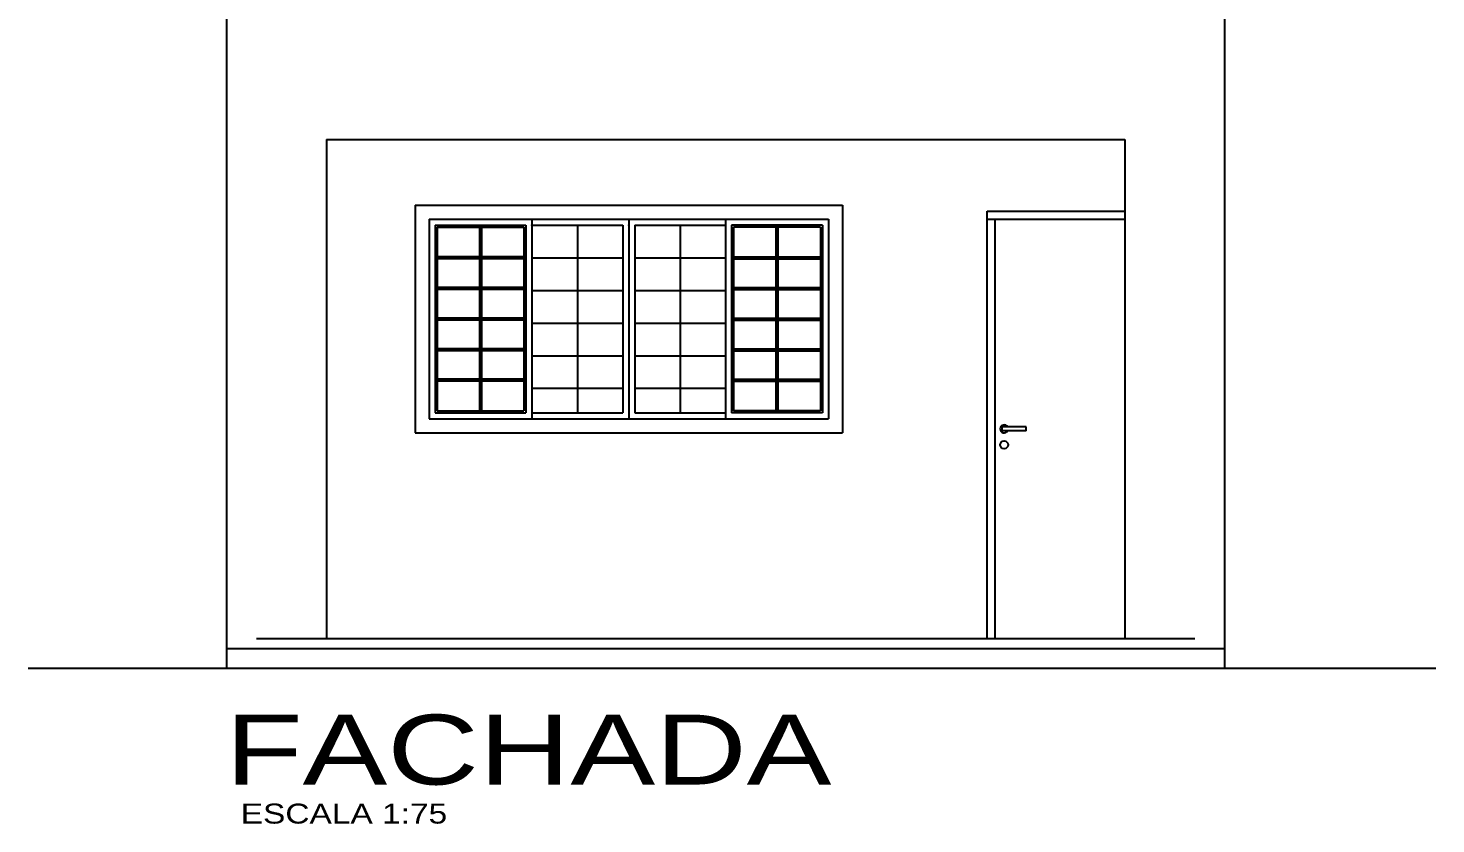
# Model space of a CAD drawing. Extents: x -6 to 123, y -41 to 65.
# Drawn here: x 13.1 to 20.15, y -14.24 to -10.26 of the extents above; entities that cross this region are included whole.
import ezdxf

# ---------------------------------------------------------------- set-up
doc = ezdxf.new("R2010")
doc.units = 0
doc.header["$MEASUREMENT"] = 0
for name, color, linetype in [('HAX', 20, 'CONTINUOUS'), ('JANELA', 2, 'CONTINUOUS'), ('LPISO', 250, 'CONTINUOUS'), ('P02', 1, 'CONTINUOUS'), ('PAREDE', 5, 'CONTINUOUS'), ('PLANO1', 9, 'CONTINUOUS'), ('PLANO2', 3, 'CONTINUOUS'), ('T1', 3, 'CONTINUOUS'), ('T2', 6, 'CONTINUOUS')]:
    doc.layers.add(name, color=color, linetype=linetype)
doc.styles.add('ARIAL', font='arial.ttf')

msp = doc.modelspace()

# ---------------------------------------------------------------- linework, layer by layer
at = {"layer": 'HAX'}
for p, q in [((15.622, -11.2153), (16.592, -11.2153)), ((15.622, -11.2453), (16.077, -11.2453)), ((15.8495, -11.2453), (15.8495, -12.1853)), ((16.077, -11.2453), (16.077, -12.1853)), ((16.107, -11.2153), (16.107, -12.2153)), ((16.137, -11.2453), (16.592, -11.2453)), ((16.137, -11.2453), (16.137, -12.1853)), ((16.3645, -11.2453), (16.3645, -12.1853)), ((15.622, -11.4086), (16.077, -11.4086)), ((16.137, -11.4086), (16.592, -11.4086)), ((15.622, -11.572), (16.077, -11.572)), ((16.137, -11.572), (16.592, -11.572)), ((15.622, -11.7353), (16.077, -11.7353)), ((16.137, -11.7353), (16.592, -11.7353)), ((15.622, -11.8986), (16.077, -11.8986)), ((16.137, -11.8986), (16.592, -11.8986)), ((15.622, -12.062), (16.077, -12.062)), ((16.137, -12.062), (16.592, -12.062)), ((15.622, -12.1853), (16.077, -12.1853)), ((16.137, -12.1853), (16.592, -12.1853)), ((15.622, -12.2153), (16.592, -12.2153))]:
    msp.add_line(p, q, dxfattribs=at)
msp.add_point((16.107, -11.2453), dxfattribs=at)
at = {"layer": 'JANELA'}
for p, q in [((15.037, -11.1453), (17.177, -11.1453)), ((15.037, -11.1453), (15.037, -12.2853)), ((17.177, -11.1453), (17.177, -12.2853)), ((15.037, -12.2853), (17.177, -12.2853))]:
    msp.add_line(p, q, dxfattribs=at)
at = {"layer": 'LPISO'}
msp.add_line((14.242, -13.3153), (18.942, -13.3153), dxfattribs=at)
at = {"layer": 'P02'}
for p, q in [((17.9024, -13.3153), (17.9024, -11.1753)), ((17.9024, -11.1753), (18.592, -11.1753)), ((17.9024, -11.2153), (18.592, -11.2153)), ((17.9424, -13.3153), (17.9424, -11.2153)), ((17.9774, -12.2753), (17.9774, -12.2553)), ((18.0974, -12.2553), (17.9774, -12.2553)), ((18.0974, -12.2753), (18.0974, -12.2553)), ((18.0974, -12.2753), (17.9774, -12.2753)), ((18.0974, -12.2753), (17.9774, -12.2753))]:
    msp.add_line(p, q, dxfattribs=at)
msp.add_circle((17.9874, -12.3453), 0.02, dxfattribs=at)
msp.add_arc((17.9874, -12.2653), 0.02, 30, 330, dxfattribs=at)
at = {"layer": 'PAREDE'}
for p, q in [((14.092, -13.3653), (19.092, -13.3653)), ((14.092, -13.3653), (14.092, -13.4653)), ((20.15, -13.4653), (13.0983, -13.4653))]:
    msp.add_line(p, q, dxfattribs=at)
at = {"layer": 'PLANO1'}
for p, q in [((14.092, -7.1299), (14.092, -13.3653)), ((19.092, -7.1299), (19.092, -13.4653)), ((14.592, -10.8153), (18.592, -10.8153)), ((14.592, -10.8153), (14.592, -13.3153)), ((18.592, -10.8153), (18.592, -13.3153))]:
    msp.add_line(p, q, dxfattribs=at)
at = {"layer": 'PLANO2'}
for p, q in [((15.107, -11.2153), (15.622, -11.2153)), ((15.107, -11.2153), (15.107, -12.2153)), ((15.107, -11.2153), (15.107, -12.2153)), ((15.137, -11.2453), (15.592, -11.2453)), ((15.137, -11.2453), (15.137, -12.1853)), ((15.147, -11.2553), (15.582, -11.2553)), ((15.147, -11.2553), (15.147, -12.1753)), ((15.3595, -11.2553), (15.3595, -11.4036)), ((15.3695, -11.2553), (15.3695, -11.4036)), ((15.582, -11.2553), (15.582, -12.1753)), ((15.592, -11.2453), (15.592, -12.1853)), ((15.622, -11.2153), (15.622, -12.2153)), ((16.592, -11.2153), (16.592, -12.2153)), ((16.592, -11.2153), (17.107, -11.2153)), ((17.077, -11.2453), (16.622, -11.2453)), ((16.622, -11.2453), (16.622, -12.1853)), ((16.622, -11.2453), (16.622, -12.1853)), ((16.632, -11.2553), (16.632, -12.1753)), ((17.067, -11.2553), (16.632, -11.2553)), ((16.8445, -11.2553), (16.8445, -11.4036)), ((16.8545, -11.2553), (16.8545, -11.4036)), ((17.067, -11.2553), (17.067, -12.1753)), ((17.077, -11.2453), (17.077, -12.1853)), ((17.077, -11.2453), (17.077, -12.1853)), ((17.107, -11.2153), (17.107, -12.2153)), ((15.3595, -11.4036), (15.147, -11.4036)), ((15.3595, -11.4136), (15.147, -11.4136)), ((15.3595, -11.4136), (15.3595, -11.557)), ((15.582, -11.4036), (15.3695, -11.4036)), ((15.3695, -11.4136), (15.3695, -11.557)), ((15.582, -11.4136), (15.3695, -11.4136)), ((16.632, -11.4036), (16.8445, -11.4036)), ((16.632, -11.4136), (16.8445, -11.4136)), ((16.8445, -11.4136), (16.8445, -11.557)), ((16.8545, -11.4036), (17.067, -11.4036)), ((16.8545, -11.4136), (17.067, -11.4136)), ((16.8545, -11.4136), (16.8545, -11.557)), ((15.3595, -11.557), (15.147, -11.557)), ((15.582, -11.557), (15.3695, -11.557)), ((16.632, -11.557), (16.8445, -11.557)), ((16.8545, -11.557), (17.067, -11.557)), ((15.3595, -11.567), (15.147, -11.567)), ((15.3595, -11.567), (15.3595, -12.1753)), ((15.3695, -11.567), (15.3695, -12.1753)), ((15.582, -11.567), (15.3695, -11.567)), ((16.632, -11.567), (16.8445, -11.567)), ((16.8445, -11.567), (16.8445, -12.1753)), ((16.8545, -11.567), (16.8545, -12.1753)), ((16.8545, -11.567), (17.067, -11.567)), ((15.3595, -11.7103), (15.147, -11.7103)), ((15.3595, -11.7203), (15.147, -11.7203)), ((15.582, -11.7103), (15.3695, -11.7103)), ((15.582, -11.7203), (15.3695, -11.7203)), ((16.632, -11.7103), (16.8445, -11.7103)), ((16.632, -11.7203), (16.8445, -11.7203)), ((16.8545, -11.7103), (17.067, -11.7103)), ((16.8545, -11.7203), (17.067, -11.7203)), ((15.3595, -11.8636), (15.147, -11.8636)), ((15.3595, -11.8736), (15.147, -11.8736)), ((15.582, -11.8636), (15.3695, -11.8636)), ((15.582, -11.8736), (15.3695, -11.8736)), ((16.632, -11.8636), (16.8445, -11.8636)), ((16.632, -11.8736), (16.8445, -11.8736)), ((16.8545, -11.8636), (17.067, -11.8636)), ((16.8545, -11.8736), (17.067, -11.8736)), ((17.107, -11.9534), (17.107, -12.1034)), ((15.3595, -12.017), (15.147, -12.017)), ((15.3595, -12.027), (15.147, -12.027)), ((15.582, -12.017), (15.3695, -12.017)), ((15.582, -12.027), (15.3695, -12.027)), ((16.632, -12.017), (16.8445, -12.017)), ((16.632, -12.027), (16.8445, -12.027)), ((16.8545, -12.017), (17.067, -12.017)), ((16.8545, -12.027), (17.067, -12.027)), ((15.137, -12.1853), (15.592, -12.1853)), ((15.147, -12.1753), (15.582, -12.1753)), ((17.077, -12.1853), (16.622, -12.1853)), ((17.067, -12.1753), (16.632, -12.1753)), ((15.107, -12.2153), (15.622, -12.2153)), ((16.592, -12.2153), (17.107, -12.2153))]:
    msp.add_line(p, q, dxfattribs=at)
for p in [(15.622, -11.2453), (16.592, -11.2453), (15.3645, -11.4086), (16.8495, -11.4086), (15.3645, -11.562), (16.8495, -11.562), (15.3645, -11.7153), (15.3645, -11.7153), (16.8495, -11.7153), (16.8495, -11.7153), (15.3645, -11.8686), (15.3645, -11.8686), (16.8495, -11.8686), (16.8495, -11.8686), (15.3645, -12.022), (15.3645, -12.022), (16.8495, -12.022), (16.8495, -12.022)]:
    msp.add_point(p, dxfattribs=at)

# ---------------------------------------------------------------- texts
at = {"layer": 'T1', "style": 'ARIAL', "width": 1.2}
msp.add_text('ESCALA 1:75', height=0.1, dxfattribs=at).set_placement((14.1631, -14.2429))
at = {"layer": 'T2', "style": 'ARIAL', "width": 1.3}
msp.add_text('FACHADA ', height=0.35, dxfattribs=at).set_placement((14.0849, -14.0473))

doc.saveas('drawing.dxf')
